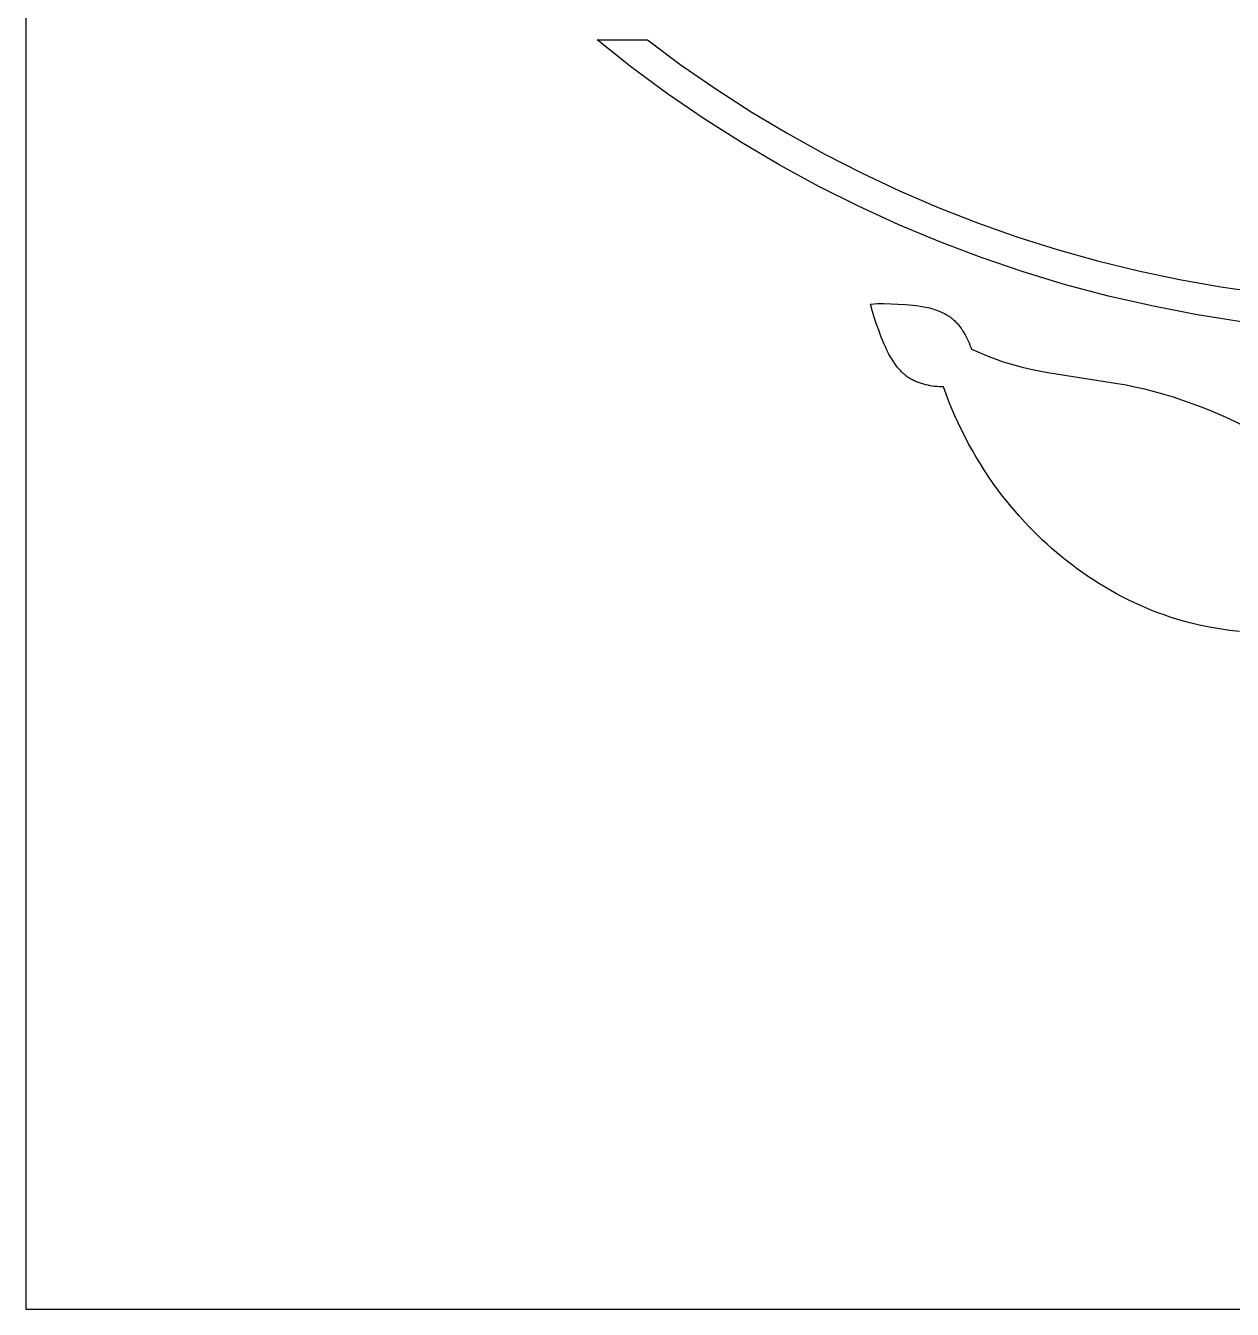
# Model space of a CAD drawing. Header units: millimetres. Extents: x 2992 to 3992, y 321 to 2321.
# Drawn here: x 2992.1 to 3415.1, y 320.6 to 770.5 of the extents above; entities that cross this region are included whole.
import ezdxf

# ---------------------------------------------------------------- set-up
doc = ezdxf.new("R2010")
doc.units = ezdxf.units.MM
doc.layers.add('Layer 05', color=12, linetype='Continuous', true_color=0xde0000)

msp = doc.modelspace()

# ---------------------------------------------------------------- linework, layer by layer
at = {"layer": 'Layer 05'}
msp.add_lwpolyline([(2992.09, 320.55), (3992.09, 320.55), (3992.09, 2320.55), (2992.09, 2320.55)], close=True, dxfattribs=at)
for points in [[(3448.41, 663.61), (3432.91, 664.98), (3417.48, 666.89), (3402.12, 669.32), (3386.85, 672.27), (3371.69, 675.75), (3356.65, 679.74), (3341.77, 684.24), (3327.04, 689.24), (3312.5, 694.75), (3298.15, 700.75), (3284.01, 707.23), (3270.1, 714.19), (3256.44, 721.63), (3243.04, 729.53), (3229.92, 737.87), (3217.09, 746.67), (3204.57, 755.89), (3192.37, 765.54)], [(3192.37, 765.54), (3210.08, 765.54)], [(3210.08, 765.54), (3221.91, 756.75), (3234.03, 748.36), (3246.42, 740.37), (3259.07, 732.81), (3271.96, 725.66), (3285.09, 718.94), (3298.42, 712.67), (3311.96, 706.84), (3325.69, 701.46), (3339.58, 696.54), (3353.63, 692.08), (3367.82, 688.1), (3382.14, 684.58), (3396.56, 681.54), (3411.08, 678.98), (3425.67, 676.9), (3440.32, 675.31), (3455.02, 674.21), (3469.75, 673.59)], [(3288.28, 672.97), (3289.47, 673.06), (3290.66, 673.11), (3291.85, 673.14), (3293.04, 673.14), (3295.44, 673.08), (3297.87, 672.97), (3300.47, 672.8), (3303.1, 672.57), (3304.4, 672.41), (3305.7, 672.22), (3306.99, 671.99), (3307.63, 671.86), (3308.26, 671.72), (3308.89, 671.57), (3309.51, 671.41), (3310.12, 671.23), (3310.73, 671.05), (3311.33, 670.84), (3311.92, 670.63), (3312.5, 670.39), (3313.07, 670.15), (3313.63, 669.88), (3314.18, 669.6), (3314.72, 669.3), (3314.98, 669.15), (3315.25, 668.99), (3315.51, 668.82), (3315.76, 668.65), (3316.01, 668.48), (3316.26, 668.3), (3316.51, 668.11), (3316.75, 667.93), (3316.99, 667.73), (3317.22, 667.53), (3317.5, 667.28), (3317.78, 667.03), (3318.05, 666.76), (3318.31, 666.49), (3318.57, 666.22), (3318.82, 665.93), (3319.07, 665.64), (3319.31, 665.35), (3319.55, 665.05), (3319.78, 664.74), (3320.01, 664.43), (3320.23, 664.11), (3320.66, 663.46), (3321.06, 662.8), (3321.45, 662.12), (3321.82, 661.43), (3322.16, 660.73), (3322.49, 660.02), (3322.8, 659.3), (3323.09, 658.58), (3323.35, 657.86), (3323.6, 657.13)], [(3313.82, 643.88), (3313.05, 643.9), (3312.28, 643.95), (3311.51, 644.01), (3310.73, 644.09), (3309.96, 644.19), (3309.18, 644.32), (3308.42, 644.47), (3307.65, 644.63), (3306.9, 644.83), (3306.16, 645.05), (3305.79, 645.16), (3305.42, 645.29), (3305.06, 645.42), (3304.7, 645.56), (3304.35, 645.7), (3304, 645.85), (3303.65, 646.01), (3303.31, 646.18), (3302.98, 646.35), (3302.65, 646.53), (3302.32, 646.72), (3302, 646.91), (3301.74, 647.08), (3301.48, 647.25), (3301.23, 647.42), (3300.98, 647.6), (3300.74, 647.79), (3300.5, 647.98), (3300.26, 648.17), (3300.03, 648.37), (3299.8, 648.57), (3299.57, 648.78), (3299.13, 649.21), (3298.7, 649.65), (3298.28, 650.11), (3297.87, 650.58), (3297.48, 651.07), (3297.1, 651.57), (3296.73, 652.08), (3296.37, 652.61), (3296.02, 653.14), (3295.68, 653.69), (3295.35, 654.24), (3295.03, 654.8), (3294.72, 655.38), (3294.13, 656.54), (3293.56, 657.73), (3293.03, 658.93), (3292.03, 661.37), (3291.11, 663.8), (3290.28, 666.09), (3289.52, 668.37), (3289.17, 669.51), (3288.85, 670.65), (3288.55, 671.8), (3288.28, 672.97)], [(3323.6, 657.13), (3328.08, 655.22), (3330.34, 654.32), (3332.62, 653.48), (3334.07, 652.98), (3335.53, 652.51), (3338.47, 651.65), (3341.43, 650.87), (3344.41, 650.18), (3347.42, 649.56), (3350.44, 648.99), (3374.83, 645.15), (3377.86, 644.59), (3380.88, 643.97), (3384.28, 643.2), (3387.65, 642.34), (3391.01, 641.4), (3394.34, 640.39), (3397.65, 639.3), (3400.93, 638.14), (3404.2, 636.92), (3407.44, 635.62), (3410.66, 634.27), (3413.85, 632.85), (3420.18, 629.85)], [(3417.58, 558.16), (3414.05, 558.57), (3410.54, 559.09), (3407.04, 559.7), (3403.57, 560.42), (3400.12, 561.25), (3396.7, 562.18), (3393.31, 563.23), (3391.15, 563.96), (3389, 564.74), (3386.87, 565.56), (3384.75, 566.43), (3382.65, 567.34), (3380.57, 568.29), (3378.51, 569.29), (3376.46, 570.33), (3374.44, 571.41), (3372.43, 572.52), (3370.44, 573.68), (3368.48, 574.88), (3366.54, 576.11), (3364.62, 577.38), (3362.72, 578.68), (3360.85, 580.02), (3359, 581.4), (3357.18, 582.81), (3355.38, 584.25), (3353.6, 585.72), (3351.86, 587.23), (3350.14, 588.77), (3348.44, 590.33), (3346.78, 591.93), (3345.14, 593.55), (3343.54, 595.2), (3340.42, 598.58), (3337.42, 602.07), (3335.97, 603.84), (3334.55, 605.65), (3332.89, 607.84), (3331.28, 610.06), (3329.72, 612.31), (3328.21, 614.59), (3326.74, 616.9), (3325.33, 619.24), (3323.96, 621.6), (3322.64, 623.99), (3321.37, 626.4), (3320.14, 628.83), (3318.97, 631.29), (3317.84, 633.77), (3316.76, 636.27), (3315.73, 638.79), (3314.75, 641.32), (3313.82, 643.88)]]:
    msp.add_lwpolyline(points, dxfattribs=at)

doc.saveas('drawing.dxf')
